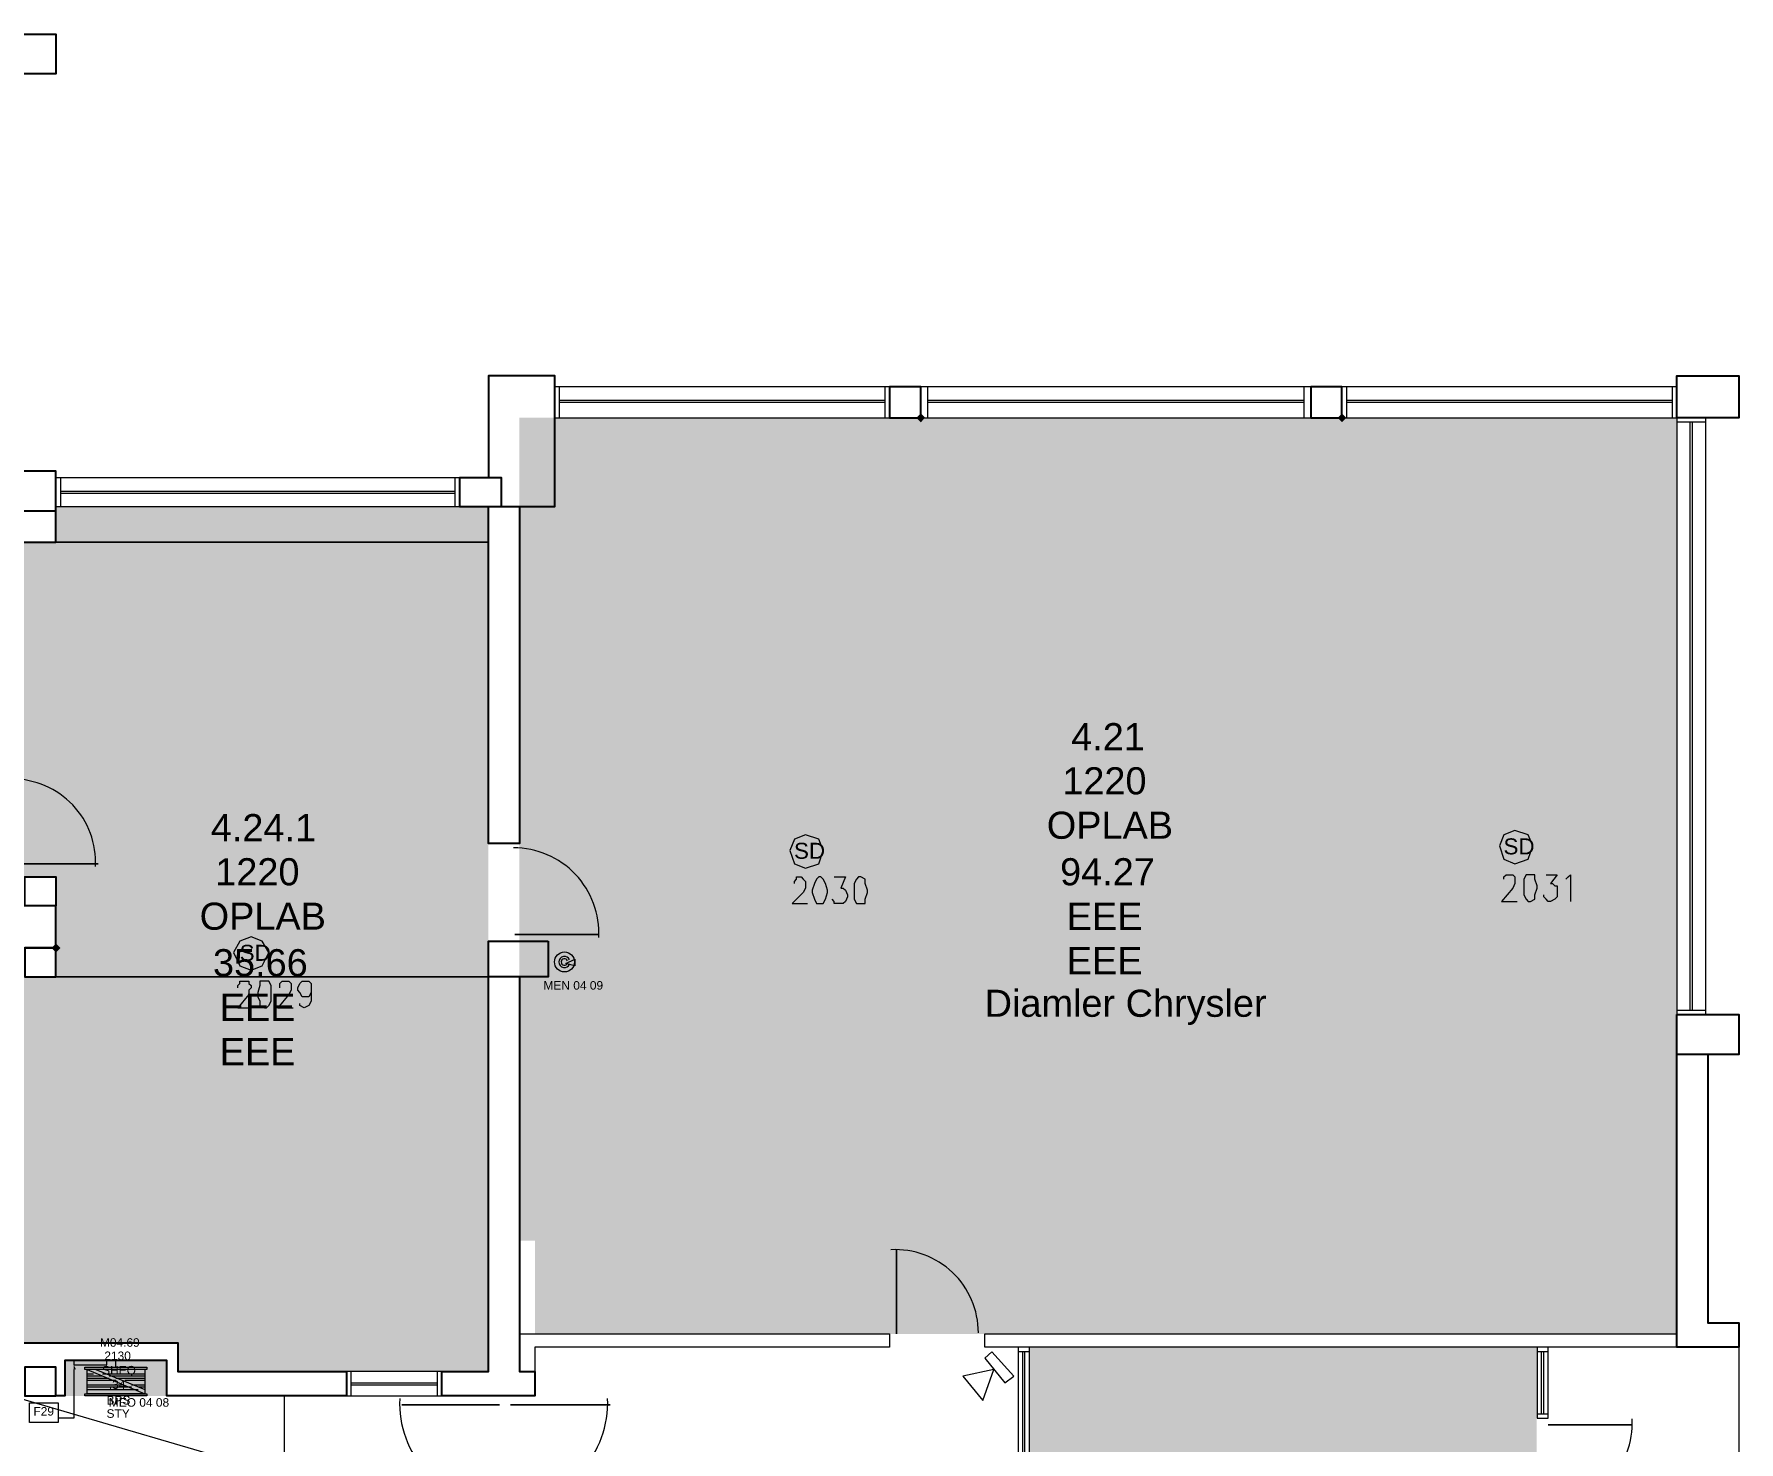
# Model space of a CAD drawing. Header units: millimetres. Extents: x -59 to 47, y 152 to 919.
# Drawn here: x 30.23 to 46.5, y 381.4 to 394.83 of the extents above; entities that cross this region are included whole.
import ezdxf

# ---------------------------------------------------------------- set-up
doc = ezdxf.new("R2010")
doc.units = ezdxf.units.MM
doc.layers.add('PDF_014404$_ps_FIRE_ACCESS', color=7, linetype='Continuous', true_color=0x37dd00)
doc.layers.add('PDF_014404$HL-TMP', color=7, linetype='Continuous', true_color=0x800000)
for name, color, linetype in [('PDF_014404$_ps_TEXTBOLD$FIRE', 2, 'Continuous'), ('PDF_014404$BL', 7, 'Continuous'), ('PDF_014404$DR', 7, 'Continuous'), ('PDF_014404$FI', 7, 'Continuous'), ('PDF_014404$FI-DSG', 7, 'Continuous'), ('PDF_014404$PL-STAIR', 7, 'Continuous'), ('PDF_014404$WA', 7, 'Continuous'), ('PDF_014404$WA-COL', 7, 'Continuous'), ('PDF_014404$WA-EXT', 7, 'Continuous'), ('PDF_014404$WN', 7, 'Continuous'), ('PDF_Text', 7, 'Continuous')]:
    doc.layers.add(name, color=color, linetype=linetype)
doc.styles.add('PDF ArialMT', font='arial.ttf')

msp = doc.modelspace()

# ---------------------------------------------------------------- hatches: boundary and pattern name
at = {"layer": 'PDF_014404$WA-COL', "transparency": 33554559}
for points in [[(38.694, 391.214), (38.672, 391.193), (38.651, 391.172), (38.672, 391.151), (38.694, 391.129), (38.715, 391.151), (38.736, 391.172), (38.715, 391.193)], [(42.715, 391.214), (42.694, 391.193), (42.673, 391.172), (42.694, 391.151), (42.715, 391.129), (42.736, 391.151), (42.758, 391.172), (42.736, 391.193)], [(30.438, 386.155), (30.417, 386.134), (30.396, 386.113), (30.417, 386.092), (30.438, 386.07), (30.46, 386.092), (30.481, 386.113), (30.46, 386.134)]]:
    msp.add_hatch(color=256, dxfattribs=at).paths.add_polyline_path(points)

# ---------------------------------------------------------------- linework, layer by layer
at = {"layer": 'PDF_014404$_ps_FIRE_ACCESS', "lineweight": 0}
for points in [[(37.593, 386.875), (37.72, 386.917), (37.762, 387.044), (37.72, 387.15), (37.593, 387.192), (37.487, 387.15), (37.445, 387.044), (37.487, 386.917)], [(44.366, 386.917), (44.493, 386.959), (44.536, 387.086), (44.493, 387.192), (44.366, 387.235), (44.26, 387.192), (44.218, 387.086), (44.26, 386.959)], [(32.301, 385.901), (32.407, 385.943), (32.47, 386.07), (32.407, 386.176), (32.301, 386.219), (32.195, 386.176), (32.132, 386.07), (32.195, 385.943)], [(39.498, 381.964), (39.583, 382.027), (39.371, 382.26), (39.307, 382.197)], [(39.096, 382.027), (39.286, 381.795), (39.392, 382.091)]]:
    msp.add_lwpolyline(points, close=True, dxfattribs=at)
at = {"layer": 'PDF_014404$_ps_TEXTBOLD$FIRE', "lineweight": 20}
for points in [[(37.487, 386.727), (37.487, 386.748), (37.508, 386.769), (37.508, 386.79), (37.551, 386.79), (37.572, 386.769), (37.593, 386.748), (37.593, 386.727), (37.593, 386.705), (37.593, 386.684), (37.572, 386.642), (37.466, 386.536), (37.614, 386.536)], [(37.868, 386.79), (37.974, 386.79), (37.932, 386.684), (37.953, 386.684), (37.974, 386.663), (37.995, 386.621), (37.995, 386.6), (37.974, 386.557), (37.953, 386.536), (37.932, 386.536), (37.91, 386.536), (37.868, 386.536), (37.868, 386.557), (37.847, 386.578)], [(44.26, 386.769), (44.26, 386.79), (44.282, 386.811), (44.303, 386.811), (44.345, 386.811), (44.366, 386.79), (44.366, 386.769), (44.366, 386.748), (44.366, 386.727), (44.345, 386.684), (44.239, 386.557), (44.387, 386.557)], [(44.663, 386.811), (44.768, 386.811), (44.705, 386.727), (44.726, 386.727), (44.747, 386.705), (44.768, 386.705), (44.768, 386.663), (44.768, 386.642), (44.768, 386.6), (44.747, 386.578), (44.705, 386.557), (44.684, 386.557), (44.663, 386.578), (44.641, 386.6), (44.641, 386.621)], [(44.853, 386.769), (44.874, 386.79), (44.896, 386.811), (44.896, 386.557)], [(32.174, 385.732), (32.174, 385.753), (32.195, 385.774), (32.195, 385.795), (32.216, 385.795), (32.259, 385.795), (32.28, 385.795), (32.28, 385.774), (32.301, 385.753), (32.301, 385.732), (32.28, 385.711), (32.28, 385.668), (32.174, 385.541), (32.301, 385.541)], [(32.576, 385.732), (32.576, 385.753), (32.576, 385.774), (32.597, 385.795), (32.64, 385.795), (32.661, 385.795), (32.682, 385.774), (32.682, 385.753), (32.682, 385.732), (32.682, 385.711), (32.661, 385.668), (32.555, 385.541), (32.703, 385.541)], [(32.873, 385.711), (32.873, 385.689), (32.851, 385.647), (32.809, 385.647), (32.788, 385.647), (32.767, 385.689), (32.746, 385.711), (32.746, 385.732), (32.767, 385.774), (32.788, 385.795), (32.809, 385.795), (32.851, 385.795), (32.873, 385.774), (32.873, 385.711), (32.873, 385.647), (32.873, 385.605), (32.851, 385.562), (32.809, 385.541), (32.767, 385.562), (32.767, 385.584)]]:
    msp.add_lwpolyline(points, dxfattribs=at)
for points in [[(37.72, 386.79), (37.699, 386.769), (37.678, 386.727), (37.656, 386.663), (37.656, 386.642), (37.678, 386.578), (37.699, 386.536), (37.72, 386.536), (37.741, 386.536), (37.762, 386.536), (37.783, 386.578), (37.805, 386.642), (37.805, 386.663), (37.783, 386.727), (37.762, 386.769), (37.741, 386.79)], [(38.101, 386.79), (38.08, 386.769), (38.059, 386.727), (38.059, 386.663), (38.059, 386.642), (38.059, 386.578), (38.08, 386.536), (38.101, 386.536), (38.122, 386.536), (38.164, 386.536), (38.164, 386.578), (38.186, 386.642), (38.186, 386.663), (38.164, 386.727), (38.164, 386.769), (38.122, 386.79)], [(44.493, 386.811), (44.472, 386.811), (44.451, 386.769), (44.451, 386.705), (44.451, 386.684), (44.451, 386.621), (44.472, 386.578), (44.493, 386.557), (44.514, 386.557), (44.557, 386.578), (44.557, 386.621), (44.578, 386.684), (44.578, 386.705), (44.557, 386.769), (44.557, 386.811), (44.514, 386.811)], [(32.428, 385.795), (32.386, 385.795), (32.386, 385.753), (32.365, 385.689), (32.365, 385.647), (32.386, 385.605), (32.386, 385.562), (32.428, 385.541), (32.449, 385.541), (32.47, 385.562), (32.492, 385.605), (32.492, 385.647), (32.492, 385.689), (32.492, 385.753), (32.47, 385.795), (32.449, 385.795)]]:
    msp.add_lwpolyline(points, close=True, dxfattribs=at)
at = {"layer": 'PDF_014404$BL', "lineweight": 9}
for points in [[(38.397, 391.468), (35.201, 391.468)], [(42.419, 391.468), (38.694, 391.468)], [(45.912, 391.468), (42.715, 391.468)], [(35.201, 391.172), (38.397, 391.172)], [(38.694, 391.172), (42.419, 391.172)], [(42.715, 391.172), (45.912, 391.172), (45.912, 385.478)], [(46.187, 385.478), (46.187, 391.172)], [(34.291, 390.6), (30.438, 390.6)], [(30.438, 390.325), (34.291, 390.325)], [(39.625, 382.303), (39.625, 378.937)], [(39.731, 378.937), (39.731, 382.303)], [(44.578, 382.303), (44.578, 381.625)], [(44.684, 381.625), (44.684, 382.303)], [(34.121, 382.07), (33.211, 382.07)], [(33.211, 381.837), (34.121, 381.837)]]:
    msp.add_lwpolyline(points, dxfattribs=at)
at = {"layer": 'PDF_014404$DR', "lineweight": 0}
for points in [[(30.036, 386.917), (30.841, 386.917), (30.036, 386.917)], [(34.82, 386.24), (35.624, 386.24), (34.82, 386.24)], [(38.461, 382.43), (38.461, 383.234), (38.461, 382.43)], [(34.672, 381.752), (33.74, 381.752), (34.672, 381.752)], [(34.778, 381.752), (35.73, 381.752), (34.778, 381.752)], [(44.684, 381.562), (45.488, 381.562), (44.684, 381.562)]]:
    msp.add_lwpolyline(points, dxfattribs=at)
for centre, radius, start, end in [((30.022, 386.931), 0.794, 357.0447, 90), ((34.806, 386.254), 0.815, 357.0447, 90), ((38.45, 382.44), 0.794, 0.0001, 92.9544), ((34.661, 381.763), 0.942, 177.0449, 270.0002), ((34.763, 381.766), 0.942, 270, 2.9553), ((44.67, 381.576), 0.815, 270, 2.9553)]:
    msp.add_arc(centre, radius, start, end, dxfattribs=at)
at = {"layer": 'PDF_014404$FI', "lineweight": 9}
for points in [[(35.391, 385.943), (35.307, 385.965), (35.391, 386.007)], [(30.714, 382.112), (31.306, 382.112), (31.306, 382.091), (31.285, 382.091), (30.735, 382.091), (30.714, 382.091)], [(30.714, 381.837), (30.714, 381.858), (31.306, 381.858), (31.306, 381.837)]]:
    msp.add_lwpolyline(points, close=True, dxfattribs=at)
for points in [[(31.01, 382.112), (31.01, 382.176)], [(31.285, 382.091), (31.285, 381.858), (30.735, 381.858), (30.735, 382.091), (31.285, 381.858)], [(30.735, 382.049), (30.798, 382.049)], [(30.883, 382.027), (30.735, 382.027)], [(30.735, 382.006), (30.946, 382.006)], [(31.01, 381.985), (30.735, 381.985)], [(30.819, 382.091), (31.285, 381.9)], [(30.883, 382.049), (31.285, 382.049)], [(31.285, 382.027), (30.946, 382.027)], [(31.01, 382.006), (31.285, 382.006)], [(31.285, 381.985), (31.095, 381.985)], [(30.735, 381.943), (31.073, 381.943)], [(31.158, 381.922), (30.735, 381.922)], [(30.735, 381.9), (31.222, 381.9)], [(31.158, 381.943), (31.285, 381.943)], [(31.285, 381.922), (31.222, 381.922)]]:
    msp.add_lwpolyline(points, dxfattribs=at)
msp.add_circle((35.293, 385.979), 0.0953, dxfattribs=at)
msp.add_circle((35.293, 385.979), 0.0953, dxfattribs=at)
for radius, start, end in [(0.0529, 22.7694, 337.2306), (0.0318, 22.7697, 337.2303)]:
    msp.add_arc((35.293, 385.979), radius, start, end, dxfattribs=at)
at = {"layer": 'PDF_014404$FI-DSG', "lineweight": 9}
for points in [[(30.925, 382.176), (30.608, 382.176), (30.608, 382.133), (30.925, 382.133)], [(30.184, 381.773), (30.46, 381.773), (30.46, 381.583), (30.184, 381.583)]]:
    msp.add_lwpolyline(points, close=True, dxfattribs=at)
msp.add_lwpolyline([(30.608, 382.091), (30.608, 381.625), (30.544, 381.625), (30.46, 381.625)], dxfattribs=at)
at = {"layer": 'PDF_014404$FI-DSG', "transparency": 33554559}
for points in [[(30.925, 382.176), (30.608, 382.176), (30.925, 382.133)], [(30.608, 382.176), (30.925, 382.133), (30.608, 382.133)], [(30.608, 382.091), (30.608, 382.133), (30.629, 382.091)]]:
    msp.add_solid(points, dxfattribs=at)
at = {"layer": 'PDF_014404$HL-TMP', "lineweight": 0}
for points in [[(34.566, 389.986), (30.438, 389.986), (34.566, 389.986)], [(34.566, 385.838), (30.438, 385.838), (34.566, 385.838)]]:
    msp.add_lwpolyline(points, dxfattribs=at)
at = {"layer": 'PDF_014404$HL-TMP', "transparency": 33554559}
for points in [[(45.912, 391.172), (34.862, 391.172), (45.912, 388.335)], [(34.862, 391.172), (45.912, 388.335), (34.862, 388.335)], [(34.566, 390.325), (30.438, 390.325), (34.566, 389.986)], [(30.438, 390.325), (34.566, 389.986), (30.438, 389.986)], [(30.438, 389.986), (34.566, 389.986), (30.036, 389.986)], [(34.566, 389.986), (30.036, 389.986), (34.566, 386.79)], [(30.036, 389.986), (34.566, 386.79), (30.036, 386.79)], [(45.912, 388.335), (34.862, 388.335), (45.912, 387.87)], [(34.862, 388.335), (45.912, 387.87), (34.862, 387.87)], [(45.912, 387.87), (34.862, 387.87), (45.912, 385.478)], [(34.862, 387.87), (45.912, 385.478), (34.862, 385.478)], [(30.227, 386.79), (30.036, 386.79), (30.438, 386.79)], [(34.566, 386.79), (30.438, 386.79), (34.566, 386.515)], [(30.438, 386.79), (34.566, 386.515), (30.438, 386.515)], [(34.566, 386.515), (30.438, 386.515), (34.566, 386.113)], [(30.438, 386.515), (34.566, 386.113), (30.438, 386.113)], [(34.566, 386.113), (30.438, 386.113), (34.566, 385.838)], [(30.438, 386.113), (34.566, 385.838), (30.438, 385.838)], [(30.438, 385.838), (34.566, 385.838), (30.036, 385.838)], [(34.566, 385.838), (30.036, 385.838), (34.566, 382.345)], [(30.036, 385.838), (34.566, 382.345), (30.036, 382.345)], [(45.912, 385.478), (34.862, 385.478), (45.912, 385.097)], [(34.862, 385.478), (45.912, 385.097), (34.862, 385.097)], [(45.912, 385.097), (34.862, 385.097), (45.912, 383.319)], [(34.862, 385.097), (45.912, 383.319), (34.862, 383.319)], [(45.912, 383.319), (34.862, 383.319), (35.01, 383.319)], [(34.862, 383.319), (45.912, 383.319), (45.912, 383.319)], [(45.912, 383.319), (35.01, 383.319), (45.912, 382.43)], [(35.01, 383.319), (45.912, 382.43), (35.01, 382.43)], [(34.566, 382.345), (30.036, 382.345), (31.603, 382.345)], [(30.036, 382.345), (34.566, 382.345), (34.566, 382.345)], [(34.566, 382.07), (31.603, 382.07), (31.603, 382.345)], [(31.603, 382.345), (34.566, 382.345), (34.566, 382.07)], [(34.566, 382.07), (34.566, 382.07), (31.603, 382.07)]]:
    msp.add_solid(points, dxfattribs=at)
at = {"layer": 'PDF_014404$HL-TMP', "color": 233, "true_color": 0xe25a9b, "transparency": 33554559}
for points in [[(44.578, 382.303), (39.731, 382.303), (39.731, 382.303)], [(44.557, 378.027), (39.731, 378.027), (39.731, 382.303)], [(39.731, 382.303), (44.578, 382.303), (44.557, 378.027)]]:
    msp.add_solid(points, dxfattribs=at)
at = {"layer": 'PDF_014404$HL-TMP', "color": 73, "true_color": 0x99cc66, "transparency": 33554559}
for points in [[(31.497, 382.176), (30.523, 382.176), (31.497, 381.837)], [(30.523, 382.176), (31.497, 381.837), (30.523, 381.837)]]:
    msp.add_solid(points, dxfattribs=at)
at = {"layer": 'PDF_014404$PL-STAIR', "lineweight": 9}
for points in [[(46.504, 382.303), (46.504, 380.122)], [(30.015, 379.995), (30.015, 381.837), (32.619, 381.075), (29.867, 379.995)], [(32.619, 380.334), (32.619, 381.837)]]:
    msp.add_lwpolyline(points, dxfattribs=at)
at = {"layer": 'PDF_014404$WA', "lineweight": 20}
for points in [[(34.862, 382.43), (38.397, 382.43), (38.397, 382.303), (35.01, 382.303), (35.01, 382.07)], [(45.912, 382.303), (39.307, 382.303), (39.307, 382.43), (45.912, 382.43)]]:
    msp.add_lwpolyline(points, dxfattribs=at)
at = {"layer": 'PDF_014404$WA-COL', "lineweight": 25}
for points in [[(29.867, 394.834), (30.438, 394.834), (30.438, 394.453), (29.867, 394.453)], [(45.912, 391.172), (45.912, 391.574), (46.504, 391.574), (46.504, 391.172)], [(38.694, 391.172), (38.694, 391.468), (38.397, 391.468), (38.397, 391.172)], [(42.715, 391.172), (42.715, 391.468), (42.419, 391.468), (42.419, 391.172)], [(34.291, 390.325), (34.693, 390.325), (34.693, 390.6), (34.291, 390.6)], [(30.438, 386.515), (30.142, 386.515), (30.142, 386.79), (30.438, 386.79)], [(30.438, 386.113), (30.438, 386.515), (29.867, 386.515), (29.867, 386.113)], [(30.438, 386.113), (30.142, 386.113), (30.142, 385.838), (30.438, 385.838)], [(35.137, 386.176), (35.137, 385.838), (34.566, 385.838), (34.566, 386.176)], [(45.912, 385.478), (46.504, 385.478), (46.504, 385.097), (45.912, 385.097)]]:
    msp.add_lwpolyline(points, close=True, dxfattribs=at)
for points in [[(34.693, 390.325), (35.201, 390.325), (35.201, 391.574), (34.566, 391.574), (34.566, 390.6)], [(29.867, 390.283), (29.867, 389.986), (30.438, 389.986), (30.438, 390.664), (29.867, 390.664), (29.867, 390.283), (30.438, 390.283)], [(30.438, 382.112), (30.142, 382.112), (30.142, 381.837), (30.438, 381.837), (30.438, 382.112), (30.142, 382.112)]]:
    msp.add_lwpolyline(points, dxfattribs=at)
at = {"layer": 'PDF_014404$WA-EXT', "lineweight": 25}
for points in [[(34.862, 390.325), (34.862, 387.108), (34.566, 387.108), (34.566, 390.325)], [(34.862, 385.838), (34.862, 382.07), (35.01, 382.07), (35.01, 381.837), (34.121, 381.837), (34.121, 382.07), (34.566, 382.07), (34.566, 385.838)], [(46.208, 385.097), (46.208, 382.536), (46.504, 382.536), (46.504, 382.303), (45.912, 382.303), (45.912, 385.097)], [(30.142, 381.837), (29.867, 381.837), (29.867, 382.345), (31.603, 382.345), (31.603, 382.07), (33.211, 382.07), (33.211, 381.837), (31.497, 381.837), (31.497, 382.176), (30.523, 382.176), (30.523, 381.837), (30.438, 381.837)]]:
    msp.add_lwpolyline(points, dxfattribs=at)
at = {"layer": 'PDF_014404$WN', "lineweight": 0}
for points in [[(35.201, 391.468), (35.201, 391.172)], [(35.243, 391.468), (35.243, 391.172)], [(38.355, 391.172), (38.355, 391.468)], [(38.397, 391.172), (38.397, 391.468)], [(38.694, 391.468), (38.694, 391.172)], [(38.757, 391.468), (38.757, 391.172)], [(42.355, 391.172), (42.355, 391.468)], [(42.419, 391.172), (42.419, 391.468)], [(42.715, 391.468), (42.715, 391.172)], [(42.758, 391.468), (42.758, 391.172)], [(45.869, 391.172), (45.869, 391.468)], [(46.187, 391.172), (45.912, 391.172), (45.912, 391.468)], [(35.243, 391.341), (38.355, 391.341)], [(35.243, 391.32), (38.355, 391.32)], [(38.757, 391.341), (42.355, 391.341)], [(38.757, 391.32), (42.355, 391.32)], [(42.758, 391.341), (45.869, 391.341)], [(42.758, 391.32), (45.869, 391.32)], [(46.187, 391.129), (45.912, 391.129)], [(46.039, 385.52), (46.039, 391.129)], [(46.06, 385.52), (46.06, 391.129)], [(30.438, 390.6), (30.438, 390.325)], [(30.481, 390.6), (30.481, 390.325)], [(34.248, 390.325), (34.248, 390.6)], [(34.291, 390.325), (34.291, 390.6)], [(30.481, 390.473), (34.248, 390.473)], [(30.481, 390.452), (34.248, 390.452)], [(45.912, 385.52), (46.187, 385.52)], [(45.912, 385.478), (46.187, 385.478)], [(39.731, 382.303), (39.625, 382.303)], [(44.684, 382.303), (44.578, 382.303)], [(46.504, 382.366), (46.504, 382.303)], [(39.731, 382.26), (39.625, 382.26)], [(39.667, 378.979), (39.667, 382.26)], [(39.688, 378.979), (39.688, 382.26)], [(44.684, 382.26), (44.578, 382.26)], [(44.62, 381.668), (44.62, 382.26)], [(44.641, 381.668), (44.641, 382.26)], [(33.211, 382.07), (33.211, 381.837)], [(33.254, 382.07), (33.254, 381.837)], [(34.079, 381.837), (34.079, 382.07)], [(34.121, 381.837), (34.121, 382.07)], [(33.254, 381.964), (34.079, 381.964)], [(33.254, 381.943), (34.079, 381.943)], [(44.578, 381.668), (44.684, 381.668)], [(44.578, 381.625), (44.684, 381.625)]]:
    msp.add_lwpolyline(points, dxfattribs=at)

# ---------------------------------------------------------------- texts
at = {"layer": 'PDF_Text', "attachment_point": 4, "style": 'PDF ArialMT'}
for s, insert, char_height in [('4.21', (40.13, 388.129), 0.2588), ('1220', (40.045, 387.706), 0.2588), ('4.24.1', (31.916, 387.261), 0.2588), ('OPLAB', (39.897, 387.282), 0.2588), ('1220', (31.959, 386.838), 0.2588), ('94.27', (40.024, 386.838), 0.2588), ('OPLAB', (31.81, 386.414), 0.2588), ('EEE', (40.087, 386.414), 0.2588), ('35.66', (31.937, 385.97), 0.2588), ('EEE', (40.087, 385.991), 0.2588), ('MEN 04 09', (35.092, 385.755), 0.0815), ('Diamler Chrysler', (39.304, 385.546), 0.25876), ('EEE', (32.001, 385.546), 0.2588), ('EEE', (32.001, 385.123), 0.2588), ('M04.69', (30.858, 382.347), 0.0815), ('2130', (30.9, 382.22), 0.0815), ('SHEQ', (30.879, 382.072), 0.0815), ('.34', (30.943, 381.945), 0.0815), ('BPS', (30.921, 381.796), 0.0815), ('MEO 04 08', (30.943, 381.775), 0.0815), ('F29', (30.223, 381.69), 0.0815), ('STY', (30.921, 381.669), 0.0815)]:
    msp.add_mtext(s, dxfattribs=dict(at, insert=insert, char_height=char_height))
at = {"layer": 'PDF_Text', "color": 2, "char_height": 0.1528, "attachment_point": 4, "style": 'PDF ArialMT'}
for insert in [(37.484, 387.039), (44.257, 387.081), (32.192, 386.065)]:
    msp.add_mtext('SD', dxfattribs=dict(at, insert=insert))

doc.saveas('drawing.dxf')
